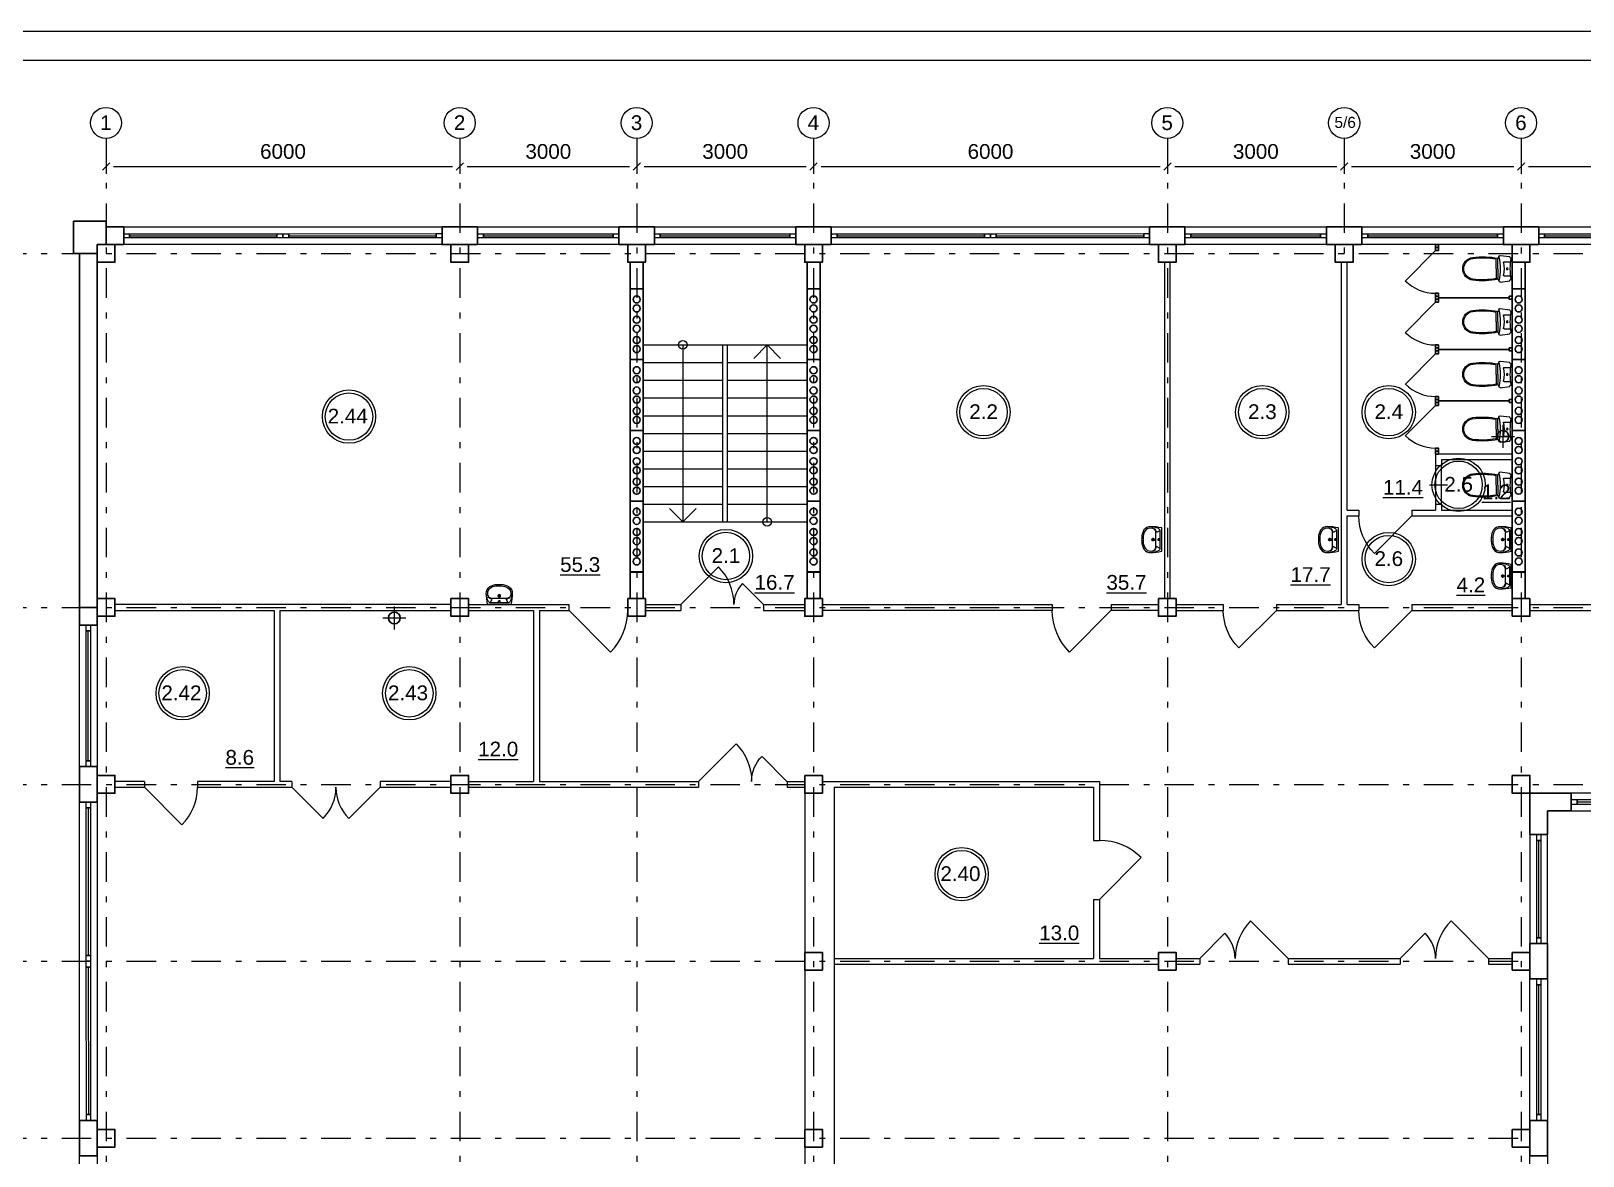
# Model space of a CAD drawing. Header units: metres. Extents: x -306 to 273, y -329 to 512.
# Drawn here: x 93.71 to 120.03, y 329.71 to 348.78 of the extents above; entities that cross this region are included whole.
import ezdxf
from ezdxf.enums import TextEntityAlignment as Align

# ---------------------------------------------------------------- set-up
doc = ezdxf.new("R2010")
doc.units = ezdxf.units.M
doc.header["$MEASUREMENT"] = 0
doc.linetypes.add('( Dashdot )', pattern=[1.001, 0.5, -0.25, 0.001, -0.25])
doc.linetypes.add('DGN Style 4', pattern=[17.066964, 8.528152, -4.264076, 0.01066, -4.264076])
doc.layers.get('DEFPOINTS').update_dxf_attribs({"lineweight": 0})
doc.layers.add('Level 50', color=7, linetype='Continuous', lineweight=0)
doc.styles.add('Standard_0', font='arial.ttf')
doc.styles.add('Style-Arial', font='arial.ttf')
doc.dimstyles.get("Standard").update_dxf_attribs({"dimtxt": 0.00018, "dimasz": 0.00018, "dimexe": 0.0002, "dimexo": 0.0625, "dimgap": 9e-05, "dimtad": 0, "dimtih": 1, "dimtoh": 1, "dimdec": 4, "dimlfac": 1000, "dimzin": 0, "dimdsep": 46, "dimtxsty": 'Standard_0', "dimcen": 9e-05, "dimadec": 0, "dimazin": 0, "dimtfac": 1, "dimtdec": 4, "dimtofl": 0, "dimtmove": 0, "dimatfit": 0, "dimfxl": 0.01, "dimfxlon": 1, "dimtolj": 1, "dimtzin": 0, "dimarcsym": 0})

# ---------------------------------------------------------------- blocks, each defined once
blk = doc.blocks.new('*U1657')
at = {"color": 7, "linetype": 'Continuous', "lineweight": 0}
blk.add_line((1.25, 0.001), (-1.25, -0.001), dxfattribs=at)
at = {"color": 7, "linetype": 'Continuous', "lineweight": 13, "flags": 128}
for points in [[(-1.35, 0.034), (-1.25, 0.034), (-1.25, -0.036), (-1.35, -0.036), (-1.35, 0.034)], [(1.25, 0.036), (1.35, 0.036), (1.35, -0.034), (1.25, -0.034), (1.25, 0.036)]]:
    blk.add_lwpolyline(points, close=True, dxfattribs=at)
at = {"color": 7, "linetype": 'Continuous', "lineweight": 0, "flags": 128}
blk.add_lwpolyline([(-1.25, 0.034), (1.25, 0.036), (1.25, -0.034), (-1.25, -0.036), (-1.25, 0.034)], close=True, dxfattribs=at)
blk = doc.blocks.new('*U1656')
at = {"color": 7, "linetype": 'Continuous', "lineweight": 0}
blk.add_line((1.25, 0), (-1.25, 0), dxfattribs=at)
at = {"color": 7, "linetype": 'Continuous', "lineweight": 13, "flags": 128}
for points in [[(-1.35, 0.035), (-1.25, 0.035), (-1.25, -0.035), (-1.35, -0.035), (-1.35, 0.035)], [(1.25, 0.035), (1.35, 0.035), (1.35, -0.035), (1.25, -0.035), (1.25, 0.035)]]:
    blk.add_lwpolyline(points, close=True, dxfattribs=at)
at = {"color": 7, "linetype": 'Continuous', "lineweight": 0, "flags": 128}
blk.add_lwpolyline([(-1.25, 0.035), (1.25, 0.035), (1.25, -0.035), (-1.25, -0.035), (-1.25, 0.035)], close=True, dxfattribs=at)
blk = doc.blocks.new('*U1658')
at = {"color": 7, "linetype": 'Continuous', "lineweight": 0}
blk.add_line((-1.1, 0), (1.1, 0), dxfattribs=at)
at = {"color": 7, "linetype": 'Continuous', "lineweight": 13, "flags": 128}
for points in [[(-1.1, -0.035), (-1.2, -0.035), (-1.2, 0.035), (-1.1, 0.035), (-1.1, -0.035)], [(1.2, -0.035), (1.1, -0.035), (1.1, 0.035), (1.2, 0.035), (1.2, -0.035)]]:
    blk.add_lwpolyline(points, close=True, dxfattribs=at)
at = {"color": 7, "linetype": 'Continuous', "lineweight": 0, "flags": 128}
blk.add_lwpolyline([(-1.1, 0.035), (1.1, 0.035), (1.1, -0.035), (-1.1, -0.035), (-1.1, 0.035)], close=True, dxfattribs=at)
blk = doc.blocks.new('*U1655')
at = {"color": 7, "linetype": 'Continuous', "lineweight": 30, "flags": 128}
blk.add_lwpolyline([(-0.11, -0.6), (-0.11, 0.6), (0.11, 0.6), (0.11, -0.6), (-0.11, -0.6)], close=True, dxfattribs=at)
at = {"color": 7, "linetype": 'Continuous', "lineweight": 30}
for centre in [(0, 0.421), (0, 0.268), (0, 0.077), (0, -0.077), (0, -0.268), (0, -0.421)]:
    blk.add_circle(centre, 0.06, dxfattribs=at)
blk = doc.blocks.new('*U1659')
at = {"color": 7, "linetype": 'Continuous', "lineweight": 0}
for p in [(-0.227, 0.114), (0.227, 0.114)]:
    blk.add_line(p, (0, -0.114), dxfattribs=at)
blk = doc.blocks.new('*U1661')
at = {"color": 7, "linetype": 'Continuous', "lineweight": 30}
for p, q in [((0.275, 0.275), (-0.275, 0.275)), ((-0.275, -0.275), (-0.275, 0.275)), ((0.275, 0.175), (0.275, 0.275)), ((-0.175, -0.275), (-0.275, -0.275))]:
    blk.add_line(p, q, dxfattribs=at)
blk = doc.blocks.new('*U1662')
at = {"color": 7, "linetype": 'Continuous', "lineweight": 0, "flags": 128}
blk.add_lwpolyline([(42.05, 29.7), (42.05, -29.7), (-42.05, -29.7), (-42.05, 29.7), (42.05, 29.7)], close=True, dxfattribs=at)
at = {"layer": 'Level 50', "color": 7, "linetype": 'Continuous', "lineweight": 13}
blk.add_line((41.55, 29.2), (-40.05, 29.2), dxfattribs=at)
blk = doc.blocks.new('_Oblique-1')
at = {"color": 0, "linetype": 'ByBlock', "lineweight": -2}
blk.add_line((0.5, 0.5), (-0.5, -0.5), dxfattribs=at)
blk = doc.blocks.new('*D2566')
at = {"color": 0, "linetype": 'Continuous', "lineweight": -2, "transparency": 16777216}
for p, q in [((94.98, 346.834), (94.98, 346.361)), ((100.98, 346.834), (100.98, 346.361)), ((95.105, 346.486), (100.855, 346.486))]:
    blk.add_line(p, q, dxfattribs=at)
at = {"layer": 'DEFPOINTS', "color": 0, "linetype": 'Continuous', "lineweight": 0, "transparency": 16777216}
for p in [(94.98, 346.959), (100.98, 346.959), (100.98, 346.486)]:
    blk.add_point(p, dxfattribs=at)
at = {"color": 0, "linetype": 'Continuous', "lineweight": -2, "transparency": 16777216, "xscale": 0.125, "yscale": 0.125, "zscale": 0.125, "rotation": 180}
blk.add_blockref('_Oblique-1', (94.98, 346.486), dxfattribs=at)
at = {"color": 0, "linetype": 'Continuous', "lineweight": -2, "transparency": 16777216, "xscale": 0.125, "yscale": 0.125, "zscale": 0.125}
blk.add_blockref('_Oblique-1', (100.98, 346.486), dxfattribs=at)
at = {"color": 0, "linetype": 'Continuous', "lineweight": 0, "transparency": 16777216, "insert": (97.98, 346.738), "char_height": 0.25, "attachment_point": 5, "style": 'Style-Arial'}
blk.add_mtext('\\A1;6000', dxfattribs=at)
blk = doc.blocks.new('ум9')
at = {"color": 252, "lineweight": 13}
for p, q in [((0.317, 0), (-0.317, 0)), ((-0.237, -0.059), (-0.19, -0.143)), ((0.228, -0.039), (-0.228, -0.039)), ((0.185, -0.156), (-0.171, -0.156)), ((0.046, -0.234), (-0.046, -0.234)), ((0.035, -0.08), (-0.035, -0.08)), ((0, -0.115), (0, -0.045)), ((0, -0.189), (0, -0.28)), ((0.237, -0.059), (0.19, -0.143))]:
    blk.add_line(p, q, dxfattribs=at)
for centre, radius in [((0, -0.234), 0.0351), ((0, -0.08), 0.0221), ((0, -0.234), 0.0221)]:
    blk.add_circle(centre, radius, dxfattribs=at)
for centre, radius, start, end in [((1.163, -0.334), 1.518, 167.3206, 178.6525), ((-0.135, -0.304), 0.22, 178.312, 234.1043), ((-0.355, -0.298), 0.00065, 358.312, 358.6525), ((0.089, -0.267), 0.429, 154.5977, 180.3349), ((-0.317, -0.001), 0.00065, 90, 167.3206), ((-0.135, -0.303), 0.18, 141.0504, 245.2718), ((-0.228, -0.117), 0.078, 90, 154.5977), ((-0.135, -0.303), 0.193, 141.0504, 147.7493), ((-0.181, -0.302), 0.159, 98.7111, 129.9424), ((-0.181, -0.302), 0.146, 86.1548, 129.9424), ((0.181, -0.302), 0.146, 50.0576, 93.8452), ((0.181, -0.302), 0.159, 50.0576, 81.2889), ((0.135, -0.303), 0.18, 294.7282, 38.9496), ((0.228, -0.117), 0.078, 25.4023, 90), ((0.135, -0.304), 0.22, 305.8957, 1.688), ((0.135, -0.303), 0.193, 32.2507, 38.9496), ((-0.089, -0.267), 0.429, 359.6651, 25.4023), ((0.317, -0.001), 0.00065, 12.6794, 90), ((-1.163, -0.334), 1.518, 1.3475, 12.6794), ((0.355, -0.298), 0.00065, 181.3475, 181.688), ((-0.035, -0.093), 0.452, 239.6448, 267.5368), ((-0.035, -0.093), 0.413, 244.8898, 267.5368), ((0, 0.104), 0.65, 265.1692, 274.8308), ((0, 0.104), 0.611, 265.1692, 274.8308), ((0.035, -0.093), 0.413, 272.4632, 300.3552), ((0.035, -0.093), 0.452, 272.4632, 300.3552)]:
    blk.add_arc(centre, radius, start, end, dxfattribs=at)
blk = doc.blocks.new('ун2')
at = {"color": 252, "lineweight": 13}
for p, q in [((-0.131, -0.114), (-0.131, 0.006)), ((0.131, -0.114), (0.131, 0.006)), ((-0.25, -0.194), (-0.229, -0.012)), ((0, -0.266), (-0.184, -0.266)), ((0, -0.235), (-0.168, -0.235)), ((0, -0.235), (0.168, -0.235)), ((0, -0.266), (0.184, -0.266)), ((0.25, -0.194), (0.229, -0.012))]:
    blk.add_line(p, q, dxfattribs=at)
blk.add_circle((0, -0.058), 0.0157, dxfattribs=at)
for centre, radius, start, end in [((-0.225, 0.014), 0.0259, 262.0147, 1.5137), ((0, 1.373), 1.373, 261.6431, 278.3569), ((0.225, 0.014), 0.0258, 178.1572, 278.1058), ((-0.226, -0.192), 0.0242, 185.3126, 270.5398), ((0, -1.267), 1.076, 77.8721, 102.1279), ((1.292, -0.524), 1.518, 168.8327, 186.9654), ((-0.169, -0.152), 0.0829, 229.7034, 270.7895), ((1.29, -0.524), 1.497, 170.087, 187.0749), ((-0.115, -0.115), 0.0166, 175.2998, 270.088), ((0, -0.594), 0.477, 76.0614, 103.9386), ((0.115, -0.115), 0.0166, 269.912, 4.7002), ((0.169, -0.152), 0.0829, 269.2105, 310.2966), ((-1.29, -0.524), 1.497, 352.9251, 9.913), ((-1.292, -0.524), 1.518, 353.0346, 11.1673), ((0.226, -0.192), 0.0242, 269.4602, 354.6874), ((0, -0.679), 0.217, 187.7539, 269.9084), ((0, -0.679), 0.198, 188.5249, 269.9084), ((0, -0.679), 0.198, 270.0916, 351.4751), ((0, -0.679), 0.217, 270.0916, 352.2461)]:
    blk.add_arc(centre, radius, start, end, dxfattribs=at)
blk = doc.blocks.new('*U1671')
at = {"color": 7, "linetype": 'Continuous', "lineweight": 0}
for p, q in [((-0.05, 0), (-2.325, 0)), ((2.325, 0), (0.05, 0))]:
    blk.add_line(p, q, dxfattribs=at)
at = {"color": 7, "linetype": 'Continuous', "lineweight": 0, "flags": 128}
for points in [[(-2.425, 0.15), (2.425, 0.15), (2.425, -0.15), (-2.425, -0.15), (-2.425, 0.15)], [(-2.325, 0.035), (2.325, 0.035), (2.325, -0.035), (-2.325, -0.035), (-2.325, 0.035)]]:
    blk.add_lwpolyline(points, close=True, dxfattribs=at)
at = {"color": 7, "linetype": 'Continuous', "lineweight": 13, "flags": 128}
for points in [[(-2.425, 0.035), (-2.325, 0.035), (-2.325, -0.035), (-2.425, -0.035), (-2.425, 0.035)], [(-0.05, 0.035), (0.05, 0.035), (0.05, -0.035), (-0.05, -0.035), (-0.05, 0.035)], [(2.325, 0.035), (2.425, 0.035), (2.425, -0.035), (2.325, -0.035), (2.325, 0.035)]]:
    blk.add_lwpolyline(points, close=True, dxfattribs=at)
blk = doc.blocks.new('*U1670')
at = {"color": 7, "linetype": 'Continuous', "lineweight": 13}
for radius in [0.452, 0.402]:
    blk.add_circle((0, 0), radius, dxfattribs=at)
at = {"color": 7, "linetype": 'Continuous', "lineweight": 13, "style": 'Style-Arial'}
blk.add_text('2.1', height=0.25, dxfattribs=at).set_placement((-0.242, 0.133), align=Align.TOP_LEFT)
blk = doc.blocks.new('*U1708')
at = {"color": 7, "linetype": 'Continuous', "lineweight": 13}
for radius in [0.452, 0.402]:
    blk.add_circle((0, 0), radius, dxfattribs=at)
at = {"color": 7, "linetype": 'Continuous', "lineweight": 13, "style": 'Style-Arial'}
blk.add_text('2.2', height=0.25, dxfattribs=at).set_placement((-0.242, 0.133), align=Align.TOP_LEFT)
blk = doc.blocks.new('*U1709')
at = {"color": 7, "linetype": 'Continuous', "lineweight": 13}
for radius in [0.452, 0.402]:
    blk.add_circle((0, 0), radius, dxfattribs=at)
at = {"color": 7, "linetype": 'Continuous', "lineweight": 13, "style": 'Style-Arial'}
blk.add_text('2.3', height=0.25, dxfattribs=at).set_placement((-0.242, 0.133), align=Align.TOP_LEFT)
blk = doc.blocks.new('*U1710')
at = {"color": 7, "linetype": 'Continuous', "lineweight": 13}
for radius in [0.452, 0.402]:
    blk.add_circle((0, 0), radius, dxfattribs=at)
at = {"color": 7, "linetype": 'Continuous', "lineweight": 13, "style": 'Style-Arial'}
blk.add_text('2.4', height=0.25, dxfattribs=at).set_placement((-0.242, 0.133), align=Align.TOP_LEFT)
blk = doc.blocks.new('*U1711')
at = {"color": 7, "linetype": 'Continuous', "lineweight": 13}
for radius in [0.452, 0.402]:
    blk.add_circle((0, 0), radius, dxfattribs=at)
at = {"color": 7, "linetype": 'Continuous', "lineweight": 13, "style": 'Style-Arial'}
blk.add_text('2.5', height=0.25, dxfattribs=at).set_placement((-0.242, 0.133), align=Align.TOP_LEFT)
blk = doc.blocks.new('*U1712')
at = {"color": 7, "linetype": 'Continuous', "lineweight": 13}
for radius in [0.452, 0.402]:
    blk.add_circle((0, 0), radius, dxfattribs=at)
at = {"color": 7, "linetype": 'Continuous', "lineweight": 13, "style": 'Style-Arial'}
blk.add_text('2.6', height=0.25, dxfattribs=at).set_placement((-0.242, 0.133), align=Align.TOP_LEFT)
blk = doc.blocks.new('*U1678')
at = {"color": 7, "linetype": 'Continuous', "lineweight": 13}
for radius in [0.452, 0.402]:
    blk.add_circle((0, 0), radius, dxfattribs=at)
at = {"color": 7, "linetype": 'Continuous', "lineweight": 13, "style": 'Style-Arial'}
blk.add_text('2.40', height=0.25, dxfattribs=at).set_placement((-0.361, 0.133), align=Align.TOP_LEFT)
blk = doc.blocks.new('*U1680')
at = {"color": 7, "linetype": 'Continuous', "lineweight": 13}
for radius in [0.452, 0.402]:
    blk.add_circle((0, 0), radius, dxfattribs=at)
at = {"color": 7, "linetype": 'Continuous', "lineweight": 13, "style": 'Style-Arial'}
blk.add_text('2.42', height=0.25, dxfattribs=at).set_placement((-0.361, 0.133), align=Align.TOP_LEFT)
blk = doc.blocks.new('*U1681')
at = {"color": 7, "linetype": 'Continuous', "lineweight": 13}
for radius in [0.452, 0.402]:
    blk.add_circle((0, 0), radius, dxfattribs=at)
at = {"color": 7, "linetype": 'Continuous', "lineweight": 13, "style": 'Style-Arial'}
blk.add_text('2.43', height=0.25, dxfattribs=at).set_placement((-0.361, 0.133), align=Align.TOP_LEFT)
blk = doc.blocks.new('*U1682')
at = {"color": 7, "linetype": 'Continuous', "lineweight": 13}
for radius in [0.452, 0.402]:
    blk.add_circle((0, 0), radius, dxfattribs=at)
at = {"color": 7, "linetype": 'Continuous', "lineweight": 13, "style": 'Style-Arial'}
blk.add_text('2.44', height=0.25, dxfattribs=at).set_placement((-0.361, 0.133), align=Align.TOP_LEFT)
blk = doc.blocks.new('*U1894')
at = {"color": 7, "lineweight": 13}
for p, q in [((-0.7, -0.318), (-0.064, 0.318)), ((0.7, -0.318), (0.346, 0.035))]:
    blk.add_line(p, q, dxfattribs=at)
at = {"color": 7, "lineweight": 0}
for centre, radius, start, end in [((-0.7, -0.318), 0.9, 0, 45), ((0.7, -0.318), 0.5, 135, 180)]:
    blk.add_arc(centre, radius, start, end, dxfattribs=at)
blk = doc.blocks.new('*U1888')
at = {"color": 7, "lineweight": 13}
blk.add_line((-0.5, 0.354), (0.207, -0.354), dxfattribs=at)
at = {"color": 7, "lineweight": 0}
blk.add_arc((-0.5, 0.354), 1, 315, 360, dxfattribs=at)
blk = doc.blocks.new('*U1893')
at = {"color": 7, "linetype": 'DGN Style 4', "lineweight": 0}
for p, q in [((-0.194, 0), (0.194, 0)), ((0, 0.194), (0, -0.193))]:
    blk.add_line(p, q, dxfattribs=at)
at = {"color": 92, "linetype": 'Continuous', "lineweight": 30}
blk.add_circle((0, 0), 0.1, dxfattribs=at)
blk = doc.blocks.new('*U1889')
at = {"color": 7, "linetype": 'Continuous', "lineweight": 13}
blk.add_line((-0.45, 0.318), (0.186, -0.318), dxfattribs=at)
at = {"color": 7, "linetype": 'Continuous', "lineweight": 0}
blk.add_arc((-0.45, 0.318), 0.9, 315, 360, dxfattribs=at)
blk = doc.blocks.new('*U1892')
at = {"color": 252, "linetype": 'Continuous', "lineweight": 13}
for p, q in [((-0.906, 1.162), (-0.394, 1.675)), ((-0.906, 0.287), (-0.394, 0.8)), ((-0.906, -0.588), (-0.394, -0.075)), ((-0.906, -1.463), (-0.394, -0.95))]:
    blk.add_line(p, q, dxfattribs=at)
at = {"color": 252, "linetype": 'Continuous', "lineweight": 30}
for p, q in [((-0.344, 0.875), (0.856, 0.875)), ((-0.344, 0), (0.856, 0)), ((-0.344, -0.875), (0.856, -0.875))]:
    blk.add_line(p, q, dxfattribs=at)
at = {"color": 252, "linetype": 'Continuous', "lineweight": 30, "flags": 128}
for points in [[(-0.344, 1.725), (-0.344, 1.775), (-0.394, 1.775), (-0.394, 1.725), (-0.344, 1.725)], [(-0.344, 1.675), (-0.344, 1.725), (-0.394, 1.725), (-0.394, 1.675), (-0.344, 1.675)], [(-0.344, 0.9), (-0.344, 0.95), (-0.394, 0.95), (-0.394, 0.9), (-0.344, 0.9)], [(-0.344, 0.85), (-0.344, 0.9), (-0.394, 0.9), (-0.394, 0.85), (-0.344, 0.85)], [(-0.344, 0.8), (-0.344, 0.85), (-0.394, 0.85), (-0.394, 0.8), (-0.344, 0.8)], [(0.906, 0.85), (0.906, 0.9), (0.856, 0.9), (0.856, 0.85), (0.906, 0.85)], [(-0.344, 0.025), (-0.344, 0.075), (-0.394, 0.075), (-0.394, 0.025), (-0.344, 0.025)], [(-0.344, -0.025), (-0.344, 0.025), (-0.394, 0.025), (-0.394, -0.025), (-0.344, -0.025)], [(0.906, -0.025), (0.906, 0.025), (0.856, 0.025), (0.856, -0.025), (0.906, -0.025)], [(-0.344, -0.075), (-0.344, -0.025), (-0.394, -0.025), (-0.394, -0.075), (-0.344, -0.075)], [(-0.344, -0.85), (-0.344, -0.8), (-0.394, -0.8), (-0.394, -0.85), (-0.344, -0.85)], [(-0.344, -0.9), (-0.344, -0.85), (-0.394, -0.85), (-0.394, -0.9), (-0.344, -0.9)], [(-0.344, -0.95), (-0.344, -0.9), (-0.394, -0.9), (-0.394, -0.95), (-0.344, -0.95)], [(0.906, -0.9), (0.906, -0.85), (0.856, -0.85), (0.856, -0.9), (0.906, -0.9)], [(-0.344, -1.725), (-0.344, -1.675), (-0.394, -1.675), (-0.394, -1.725), (-0.344, -1.725)], [(-0.344, -1.775), (-0.344, -1.725), (-0.394, -1.725), (-0.394, -1.775), (-0.344, -1.775)]]:
    blk.add_lwpolyline(points, close=True, dxfattribs=at)
at = {"color": 252, "linetype": 'Continuous', "lineweight": 0}
for centre in [(-0.394, 1.675), (-0.394, 0.8), (-0.394, -0.075), (-0.394, -0.95)]:
    blk.add_arc(centre, 0.725, 225, 270, dxfattribs=at)
blk = doc.blocks.new('*U1890')
at = {"color": 7, "linetype": 'Continuous', "lineweight": 13}
for p, q in [((0.318, 0.75), (-0.318, 0.114)), ((0.318, -0.75), (-0.106, -0.326))]:
    blk.add_line(p, q, dxfattribs=at)
at = {"color": 7, "linetype": 'Continuous', "lineweight": 0}
for centre, radius, start, end in [((0.318, 0.75), 0.9, 225, 270), ((0.318, -0.75), 0.6, 90, 135)]:
    blk.add_arc(centre, radius, start, end, dxfattribs=at)
blk = doc.blocks.new('*D2374')
at = {"color": 0, "linetype": 'Continuous', "lineweight": -2, "transparency": 16777216}
for p, q in [((100.98, 346.834), (100.98, 346.361)), ((101.105, 346.486), (103.855, 346.486)), ((103.98, 346.584), (103.98, 346.361))]:
    blk.add_line(p, q, dxfattribs=at)
at = {"layer": 'DEFPOINTS', "color": 0, "linetype": 'Continuous', "lineweight": 0, "transparency": 16777216}
for p in [(100.98, 346.959), (103.98, 346.709), (103.98, 346.486)]:
    blk.add_point(p, dxfattribs=at)
at = {"color": 0, "linetype": 'Continuous', "lineweight": -2, "transparency": 16777216, "xscale": 0.125, "yscale": 0.125, "zscale": 0.125, "rotation": 180}
blk.add_blockref('_Oblique-1', (100.98, 346.486), dxfattribs=at)
at = {"color": 0, "linetype": 'Continuous', "lineweight": -2, "transparency": 16777216, "xscale": 0.125, "yscale": 0.125, "zscale": 0.125}
blk.add_blockref('_Oblique-1', (103.98, 346.486), dxfattribs=at)
at = {"color": 0, "linetype": 'Continuous', "lineweight": 0, "transparency": 16777216, "insert": (102.48, 346.738), "char_height": 0.25, "attachment_point": 5, "style": 'Style-Arial'}
blk.add_mtext('\\A1;3000', dxfattribs=at)
blk = doc.blocks.new('*D2375')
at = {"color": 0, "linetype": 'Continuous', "lineweight": -2, "transparency": 16777216}
for p, q in [((106.98, 346.834), (106.98, 346.361)), ((103.98, 346.584), (103.98, 346.361)), ((104.105, 346.486), (106.855, 346.486))]:
    blk.add_line(p, q, dxfattribs=at)
at = {"layer": 'DEFPOINTS', "color": 0, "linetype": 'Continuous', "lineweight": 0, "transparency": 16777216}
for p in [(106.98, 346.959), (103.98, 346.709), (106.98, 346.486)]:
    blk.add_point(p, dxfattribs=at)
at = {"color": 0, "linetype": 'Continuous', "lineweight": -2, "transparency": 16777216, "xscale": 0.125, "yscale": 0.125, "zscale": 0.125, "rotation": 180}
blk.add_blockref('_Oblique-1', (103.98, 346.486), dxfattribs=at)
at = {"color": 0, "linetype": 'Continuous', "lineweight": -2, "transparency": 16777216, "xscale": 0.125, "yscale": 0.125, "zscale": 0.125}
blk.add_blockref('_Oblique-1', (106.98, 346.486), dxfattribs=at)
at = {"color": 0, "linetype": 'Continuous', "lineweight": 0, "transparency": 16777216, "insert": (105.48, 346.738), "char_height": 0.25, "attachment_point": 5, "style": 'Style-Arial'}
blk.add_mtext('\\A1;3000', dxfattribs=at)
blk = doc.blocks.new('*D2376')
at = {"color": 0, "linetype": 'Continuous', "lineweight": -2, "transparency": 16777216}
for p, q in [((106.98, 346.834), (106.98, 346.361)), ((112.98, 346.834), (112.98, 346.361)), ((107.105, 346.486), (112.855, 346.486))]:
    blk.add_line(p, q, dxfattribs=at)
at = {"layer": 'DEFPOINTS', "color": 0, "linetype": 'Continuous', "lineweight": 0, "transparency": 16777216}
for p in [(106.98, 346.959), (112.98, 346.959), (112.98, 346.486)]:
    blk.add_point(p, dxfattribs=at)
at = {"color": 0, "linetype": 'Continuous', "lineweight": -2, "transparency": 16777216, "xscale": 0.125, "yscale": 0.125, "zscale": 0.125, "rotation": 180}
blk.add_blockref('_Oblique-1', (106.98, 346.486), dxfattribs=at)
at = {"color": 0, "linetype": 'Continuous', "lineweight": -2, "transparency": 16777216, "xscale": 0.125, "yscale": 0.125, "zscale": 0.125}
blk.add_blockref('_Oblique-1', (112.98, 346.486), dxfattribs=at)
at = {"color": 0, "linetype": 'Continuous', "lineweight": 0, "transparency": 16777216, "insert": (109.98, 346.738), "char_height": 0.25, "attachment_point": 5, "style": 'Style-Arial'}
blk.add_mtext('\\A1;6000', dxfattribs=at)
blk = doc.blocks.new('*D2377')
at = {"color": 0, "linetype": 'Continuous', "lineweight": -2, "transparency": 16777216}
for p, q in [((112.98, 346.834), (112.98, 346.361)), ((113.105, 346.486), (115.855, 346.486)), ((115.98, 346.584), (115.98, 346.361))]:
    blk.add_line(p, q, dxfattribs=at)
at = {"layer": 'DEFPOINTS', "color": 0, "linetype": 'Continuous', "lineweight": 0, "transparency": 16777216}
for p in [(112.98, 346.959), (115.98, 346.709), (115.98, 346.486)]:
    blk.add_point(p, dxfattribs=at)
at = {"color": 0, "linetype": 'Continuous', "lineweight": -2, "transparency": 16777216, "xscale": 0.125, "yscale": 0.125, "zscale": 0.125, "rotation": 180}
blk.add_blockref('_Oblique-1', (112.98, 346.486), dxfattribs=at)
at = {"color": 0, "linetype": 'Continuous', "lineweight": -2, "transparency": 16777216, "xscale": 0.125, "yscale": 0.125, "zscale": 0.125}
blk.add_blockref('_Oblique-1', (115.98, 346.486), dxfattribs=at)
at = {"color": 0, "linetype": 'Continuous', "lineweight": 0, "transparency": 16777216, "insert": (114.48, 346.738), "char_height": 0.25, "attachment_point": 5, "style": 'Style-Arial'}
blk.add_mtext('\\A1;3000', dxfattribs=at)
blk = doc.blocks.new('*D2378')
at = {"color": 0, "linetype": 'Continuous', "lineweight": -2, "transparency": 16777216}
for p, q in [((115.98, 346.584), (115.98, 346.361)), ((116.105, 346.486), (118.855, 346.486)), ((118.98, 346.584), (118.98, 346.361))]:
    blk.add_line(p, q, dxfattribs=at)
at = {"layer": 'DEFPOINTS', "color": 0, "linetype": 'Continuous', "lineweight": 0, "transparency": 16777216}
for p in [(115.98, 346.709), (118.98, 346.709), (118.98, 346.486)]:
    blk.add_point(p, dxfattribs=at)
at = {"color": 0, "linetype": 'Continuous', "lineweight": -2, "transparency": 16777216, "xscale": 0.125, "yscale": 0.125, "zscale": 0.125, "rotation": 180}
blk.add_blockref('_Oblique-1', (115.98, 346.486), dxfattribs=at)
at = {"color": 0, "linetype": 'Continuous', "lineweight": -2, "transparency": 16777216, "xscale": 0.125, "yscale": 0.125, "zscale": 0.125}
blk.add_blockref('_Oblique-1', (118.98, 346.486), dxfattribs=at)
at = {"color": 0, "linetype": 'Continuous', "lineweight": 0, "transparency": 16777216, "insert": (117.48, 346.738), "char_height": 0.25, "attachment_point": 5, "style": 'Style-Arial'}
blk.add_mtext('\\A1;3000', dxfattribs=at)
blk = doc.blocks.new('*D2379')
at = {"color": 0, "linetype": 'Continuous', "lineweight": -2, "transparency": 16777216}
for p, q in [((118.98, 346.584), (118.98, 346.361)), ((119.105, 346.486), (124.855, 346.486)), ((124.98, 346.584), (124.98, 346.361))]:
    blk.add_line(p, q, dxfattribs=at)
at = {"layer": 'DEFPOINTS', "color": 0, "linetype": 'Continuous', "lineweight": 0, "transparency": 16777216}
for p in [(118.98, 346.709), (124.98, 346.709), (124.98, 346.486)]:
    blk.add_point(p, dxfattribs=at)
at = {"color": 0, "linetype": 'Continuous', "lineweight": -2, "transparency": 16777216, "xscale": 0.125, "yscale": 0.125, "zscale": 0.125, "rotation": 180}
blk.add_blockref('_Oblique-1', (118.98, 346.486), dxfattribs=at)
at = {"color": 0, "linetype": 'Continuous', "lineweight": -2, "transparency": 16777216, "xscale": 0.125, "yscale": 0.125, "zscale": 0.125}
blk.add_blockref('_Oblique-1', (124.98, 346.486), dxfattribs=at)
at = {"color": 0, "linetype": 'Continuous', "lineweight": 0, "transparency": 16777216, "insert": (121.98, 346.738), "char_height": 0.25, "attachment_point": 5, "style": 'Style-Arial'}
blk.add_mtext('\\A1;6000', dxfattribs=at)

msp = doc.modelspace()

# ---------------------------------------------------------------- linework, layer by layer
at = {"color": 1, "linetype": '( Dashdot )'}
for p, q in [((94.97987428, 346.95949373), (94.97987428, 298.43607877)), ((100.97987428, 346.95949373), (100.97987428, 298.43607877)), ((103.97987428, 346.95949373), (103.97987428, 298.43607877)), ((106.97987428, 346.95949373), (106.97987428, 298.43607877)), ((112.97987428, 346.95949373), (112.97987428, 298.43607877)), ((115.97987428, 346.95949373), (115.97987428, 344.85949373)), ((92.02828637, 345.00949373), (163.92828637, 345.00949373)), ((92.02828637, 339.00949373), (163.92828637, 339.00949373)), ((92.02828637, 333.00949373), (118.97987428, 333.00949373)), ((92.02828637, 330.00949373), (118.97987428, 330.00949373))]:
    msp.add_line(p, q, dxfattribs=at)
at = {"color": 1, "linetype": '( Dashdot )', "lineweight": 0}
for p, q in [((118.97987428, 346.95949373), (118.97987428, 298.43607877)), ((92.02828637, 336.00949373), (163.92828637, 336.00949373))]:
    msp.add_line(p, q, dxfattribs=at)
at = {"color": 7, "linetype": 'Continuous', "lineweight": 13}
for p, q in [((104.08828637, 343.45949373), (106.86828637, 343.45949373)), ((105.43828637, 340.45949373), (105.43828637, 343.45949373)), ((105.51828637, 340.45949373), (105.51828637, 343.45949373)), ((118.82828637, 341.60949373), (117.52828637, 341.60949373)), ((117.52828637, 341.60949373), (117.52828637, 341.40949373)), ((117.62828637, 341.40949373), (117.52828637, 341.40949373)), ((118.82828637, 341.50949373), (117.62828637, 341.50949373)), ((117.62828637, 341.50949373), (117.62828637, 341.40949373)), ((116.02828637, 340.65949373), (116.22828637, 340.65949373)), ((116.22828637, 340.65949373), (116.22828637, 340.55949373)), ((117.12828637, 340.65949373), (117.12828637, 340.55949373)), ((117.12828637, 340.65949373), (117.52828637, 340.65949373)), ((117.52828637, 340.75949373), (117.62828637, 340.75949373)), ((117.52828637, 340.75949373), (117.52828637, 340.65949373)), ((117.62828637, 340.75949373), (117.62828637, 340.65949373)), ((117.62828637, 340.65949373), (118.82828637, 340.65949373)), ((104.08828637, 340.45949373), (106.86828637, 340.45949373)), ((116.02828637, 340.55949373), (116.22828637, 340.55949373)), ((117.12828637, 340.55949373), (118.82828637, 340.55949373)), ((101.12828637, 339.05949373), (102.82828637, 339.05949373)), ((102.82828637, 339.05949373), (102.82828637, 338.95949373)), ((103.82828637, 339.05949373), (103.82828637, 338.95949373)), ((104.12828637, 339.05949373), (104.72828637, 339.05949373)), ((104.72828637, 339.05949373), (104.72828637, 338.95949373)), ((106.12828637, 339.05949373), (106.12828637, 338.95949373)), ((106.12828637, 339.05949373), (106.82828637, 339.05949373)), ((111.02828637, 339.05949373), (111.02828637, 338.95949373)), ((112.02828637, 339.05949373), (112.02828637, 338.95949373)), ((113.12828637, 339.05949373), (113.92828637, 339.05949373)), ((113.92828637, 339.05949373), (113.92828637, 338.95949373)), ((114.82828637, 339.05949373), (114.82828637, 338.95949373)), ((114.82828637, 339.05949373), (115.92828637, 339.05949373)), ((116.02828637, 339.05949373), (116.22828637, 339.05949373)), ((116.22828637, 339.05949373), (116.22828637, 338.95949373)), ((117.12828637, 339.05949373), (117.12828637, 338.95949373)), ((117.12828637, 339.05949373), (118.82828637, 339.05949373)), ((119.12828637, 339.05949373), (124.82828637, 339.05949373)), ((97.82828637, 338.95949373), (97.82828637, 336.05949373)), ((97.92828637, 338.95949373), (97.92828637, 336.05949373)), ((101.12828637, 338.95949373), (102.22828637, 338.95949373)), ((102.22828637, 338.95949373), (102.22828637, 336.05949373)), ((102.32828637, 338.95949373), (102.82828637, 338.95949373)), ((102.32828637, 338.95949373), (102.32828637, 336.05949373)), ((104.12828637, 338.95949373), (104.72828637, 338.95949373)), ((106.12828637, 338.95949373), (106.82828637, 338.95949373)), ((113.12828637, 338.95949373), (113.92828637, 338.95949373)), ((114.82828637, 338.95949373), (116.22828637, 338.95949373)), ((117.12828637, 338.95949373), (118.82828637, 338.95949373)), ((119.12828637, 338.95949373), (124.82828637, 338.95949373)), ((95.62828637, 336.05949373), (95.62828637, 335.95949373)), ((96.52828637, 336.05949373), (96.52828637, 335.95949373)), ((98.12828637, 336.05949373), (98.12828637, 335.95949373)), ((98.12828637, 335.95949373), (98.65861645, 335.42916364)), ((99.62828637, 335.95949373), (99.09795628, 335.42916364)), ((99.62828637, 336.05949373), (99.62828637, 335.95949373)), ((101.12828637, 336.05949373), (102.22828637, 336.05949373)), ((101.12828637, 335.95949373), (105.02828637, 335.95949373)), ((102.32828637, 336.05949373), (105.02828637, 336.05949373)), ((105.02828637, 336.05949373), (105.02828637, 335.95949373)), ((106.52828637, 336.05949373), (106.52828637, 335.95949373)), ((106.52828637, 336.05949373), (106.82828637, 336.05949373)), ((106.52828637, 335.95949373), (106.82828637, 335.95949373)), ((106.82828637, 335.95949373), (106.82828637, 311.85949373)), ((107.12828637, 336.05949373), (111.82828637, 336.05949373)), ((107.32828637, 335.95949373), (107.32828637, 312.10949373)), ((107.32828637, 335.95949373), (111.72828637, 335.95949373)), ((111.72828637, 335.95949373), (111.72828637, 335.05949373)), ((111.82828637, 336.05949373), (111.82828637, 335.05949373)), ((111.72828637, 335.05949373), (111.82828637, 335.05949373)), ((111.72828637, 334.05949373), (111.72828637, 333.05949373)), ((111.72828637, 334.05949373), (111.82828637, 334.05949373)), ((111.82828637, 334.05949373), (111.82828637, 333.05949373)), ((107.32828637, 333.05949373), (111.72828637, 333.05949373)), ((111.82828637, 333.05949373), (112.82828637, 333.05949373)), ((113.12828637, 333.05949373), (113.52828637, 333.05949373)), ((113.52828637, 333.05949373), (113.52828637, 332.95949373)), ((115.02828637, 333.05949373), (115.02828637, 332.95949373)), ((115.02828637, 333.05949373), (116.92828637, 333.05949373)), ((116.92828637, 333.05949373), (116.92828637, 332.95949373)), ((118.42828637, 333.05949373), (118.42828637, 332.95949373)), ((118.42828637, 333.05949373), (118.82828637, 333.05949373)), ((107.32828637, 332.95949373), (112.82828637, 332.95949373)), ((113.12828637, 332.95949373), (113.52828637, 332.95949373)), ((115.02828637, 332.95949373), (116.92828637, 332.95949373)), ((118.42828637, 332.95949373), (118.82828637, 332.95949373))]:
    msp.add_line(p, q, dxfattribs=at)
at = {"color": 7, "linetype": 'Continuous', "lineweight": 0}
for p, q in [((104.76328637, 343.45949373), (104.76328637, 340.45949373)), ((106.19328637, 340.45949373), (106.19328637, 343.45949373)), ((104.08828637, 343.15949373), (105.43828637, 343.15949373)), ((105.51828637, 343.15949373), (106.86828637, 343.15949373)), ((104.08828637, 342.85949373), (105.43828637, 342.85949373)), ((105.51828637, 342.85949373), (106.86828637, 342.85949373)), ((104.08828637, 342.55949373), (105.43828637, 342.55949373)), ((105.51828637, 342.55949373), (106.86828637, 342.55949373)), ((104.08828637, 342.25949373), (105.43828637, 342.25949373)), ((105.51828637, 342.25949373), (106.86828637, 342.25949373)), ((104.08828637, 341.95949373), (105.43828637, 341.95949373)), ((105.51828637, 341.95949373), (106.86828637, 341.95949373)), ((104.08828637, 341.65949373), (105.43828637, 341.65949373)), ((105.51828637, 341.65949373), (106.86828637, 341.65949373)), ((104.08828637, 341.35949373), (105.43828637, 341.35949373)), ((105.51828637, 341.35949373), (106.86828637, 341.35949373)), ((104.08828637, 341.05949373), (105.43828637, 341.05949373)), ((105.51828637, 341.05949373), (106.86828637, 341.05949373)), ((117.42828637, 341.08449373), (117.72828637, 341.08449373)), ((104.08828637, 340.75949373), (105.43828637, 340.75949373)), ((105.51828637, 340.75949373), (106.86828637, 340.75949373)), ((119.27828637, 333.40949373), (119.27828637, 335.05949373))]:
    msp.add_line(p, q, dxfattribs=at)
at = {"color": 7, "linetype": 'Continuous', "lineweight": 30}
for p in [(119.82828637, 335.85949373), (119.42828637, 335.55949373)]:
    msp.add_line(p, (119.82828637, 335.55949373), dxfattribs=at)
at = {"color": 7, "linetype": 'Continuous', "lineweight": 30, "flags": 128}
for points in [[(94.97828637, 345.15949373), (95.27828637, 345.15949373), (95.27828637, 345.45949373), (94.97828637, 345.45949373), (94.97828637, 345.15949373)], [(101.27828637, 345.15949373), (100.67828637, 345.15949373), (100.67828637, 345.45949373), (101.27828637, 345.45949373), (101.27828637, 345.15949373)], [(104.27828637, 345.15949373), (103.67828637, 345.15949373), (103.67828637, 345.45949373), (104.27828637, 345.45949373), (104.27828637, 345.15949373)], [(107.27828637, 345.15949373), (106.67828637, 345.15949373), (106.67828637, 345.45949373), (107.27828637, 345.45949373), (107.27828637, 345.15949373)], [(113.27828637, 345.15949373), (112.67828637, 345.15949373), (112.67828637, 345.45949373), (113.27828637, 345.45949373), (113.27828637, 345.15949373)], [(116.27828637, 345.15949373), (115.67828637, 345.15949373), (115.67828637, 345.45949373), (116.27828637, 345.45949373), (116.27828637, 345.15949373)], [(119.27828637, 345.15949373), (118.67828637, 345.15949373), (118.67828637, 345.45949373), (119.27828637, 345.45949373), (119.27828637, 345.15949373)], [(94.82828637, 345.15949373), (94.82828637, 344.85949373), (95.12828637, 344.85949373), (95.12828637, 345.15949373), (94.82828637, 345.15949373)], [(100.82828637, 345.15949373), (100.82828637, 344.85949373), (101.12828637, 344.85949373), (101.12828637, 345.15949373), (100.82828637, 345.15949373)], [(103.82828637, 345.15949373), (103.82828637, 344.85949373), (104.12828637, 344.85949373), (104.12828637, 345.15949373), (103.82828637, 345.15949373)], [(106.82828637, 345.15949373), (106.82828637, 344.85949373), (107.12828637, 344.85949373), (107.12828637, 345.15949373), (106.82828637, 345.15949373)], [(112.82828637, 345.15949373), (112.82828637, 344.85949373), (113.12828637, 344.85949373), (113.12828637, 345.15949373), (112.82828637, 345.15949373)], [(115.82828637, 345.15949373), (115.82828637, 344.85949373), (116.12828637, 344.85949373), (116.12828637, 345.15949373), (115.82828637, 345.15949373)], [(118.82828637, 345.15949373), (118.82828637, 344.85949373), (119.12828637, 344.85949373), (119.12828637, 345.15949373), (118.82828637, 345.15949373)], [(94.52828637, 339.00949373), (94.52828637, 345.00949373), (94.82828637, 345.00949373), (94.82828637, 339.00949373), (94.52828637, 339.00949373)], [(103.86828637, 344.40949373), (104.08828637, 344.40949373), (104.08828637, 344.85949373), (103.86828637, 344.85949373), (103.86828637, 344.40949373)], [(106.86828637, 344.40949373), (107.08828637, 344.40949373), (107.08828637, 344.85949373), (106.86828637, 344.85949373), (106.86828637, 344.40949373)], [(118.82828637, 344.85949373), (119.04828637, 344.85949373), (119.04828637, 344.40949373), (118.82828637, 344.40949373), (118.82828637, 344.85949373)], [(103.86828637, 339.60949373), (104.08828637, 339.60949373), (104.08828637, 339.15949373), (103.86828637, 339.15949373), (103.86828637, 339.60949373)], [(106.86828637, 339.60949373), (107.08828637, 339.60949373), (107.08828637, 339.15949373), (106.86828637, 339.15949373), (106.86828637, 339.60949373)], [(118.82828637, 339.60949373), (119.04828637, 339.60949373), (119.04828637, 339.15949373), (118.82828637, 339.15949373), (118.82828637, 339.60949373)], [(94.82828637, 339.15949373), (94.82828637, 338.85949373), (95.12828637, 338.85949373), (95.12828637, 339.15949373), (94.82828637, 339.15949373)], [(100.82828637, 339.15949373), (100.82828637, 338.85949373), (101.12828637, 338.85949373), (101.12828637, 339.15949373), (100.82828637, 339.15949373)], [(103.82828637, 339.15949373), (103.82828637, 338.85949373), (104.12828637, 338.85949373), (104.12828637, 339.15949373), (103.82828637, 339.15949373)], [(106.82828637, 339.15949373), (106.82828637, 338.85949373), (107.12828637, 338.85949373), (107.12828637, 339.15949373), (106.82828637, 339.15949373)], [(112.82828637, 339.15949373), (112.82828637, 338.85949373), (113.12828637, 338.85949373), (113.12828637, 339.15949373), (112.82828637, 339.15949373)], [(118.82828637, 339.15949373), (118.82828637, 338.85949373), (119.12828637, 338.85949373), (119.12828637, 339.15949373), (118.82828637, 339.15949373)], [(94.52828637, 338.70949373), (94.82828637, 338.70949373), (94.82828637, 339.00949373), (94.52828637, 339.00949373), (94.52828637, 338.70949373)], [(94.52828637, 335.70949373), (94.52828637, 336.30949373), (94.82828637, 336.30949373), (94.82828637, 335.70949373), (94.52828637, 335.70949373)], [(94.82828637, 336.15949373), (94.82828637, 335.85949373), (95.12828637, 335.85949373), (95.12828637, 336.15949373), (94.82828637, 336.15949373)], [(100.82828637, 336.15949373), (100.82828637, 335.85949373), (101.12828637, 335.85949373), (101.12828637, 336.15949373), (100.82828637, 336.15949373)], [(106.82828637, 336.15949373), (106.82828637, 335.85949373), (107.12828637, 335.85949373), (107.12828637, 336.15949373), (106.82828637, 336.15949373)], [(118.82828637, 336.15949373), (118.82828637, 335.85949373), (119.12828637, 335.85949373), (119.12828637, 336.15949373), (118.82828637, 336.15949373)], [(119.12828637, 332.70949373), (119.12828637, 333.30949373), (119.42828637, 333.30949373), (119.42828637, 332.70949373), (119.12828637, 332.70949373)], [(106.82828637, 333.15949373), (106.82828637, 332.85949373), (107.12828637, 332.85949373), (107.12828637, 333.15949373), (106.82828637, 333.15949373)], [(112.82828637, 333.15949373), (112.82828637, 332.85949373), (113.12828637, 332.85949373), (113.12828637, 333.15949373), (112.82828637, 333.15949373)], [(118.82828637, 333.15949373), (118.82828637, 332.85949373), (119.12828637, 332.85949373), (119.12828637, 333.15949373), (118.82828637, 333.15949373)], [(94.52828637, 329.70949373), (94.52828637, 330.30949373), (94.82828637, 330.30949373), (94.82828637, 329.70949373), (94.52828637, 329.70949373)], [(94.82828637, 330.15949373), (94.82828637, 329.85949373), (95.12828637, 329.85949373), (95.12828637, 330.15949373), (94.82828637, 330.15949373)], [(106.82828637, 330.15949373), (106.82828637, 329.85949373), (107.12828637, 329.85949373), (107.12828637, 330.15949373), (106.82828637, 330.15949373)], [(118.82828637, 330.15949373), (118.82828637, 329.85949373), (119.12828637, 329.85949373), (119.12828637, 330.15949373), (118.82828637, 330.15949373)], [(119.12828637, 329.70949373), (119.12828637, 330.30949373), (119.42828637, 330.30949373), (119.42828637, 329.70949373), (119.12828637, 329.70949373)]]:
    msp.add_lwpolyline(points, close=True, dxfattribs=at)
at = {"color": 7, "linetype": 'Continuous', "lineweight": 0, "flags": 128}
for points in [[(100.67828637, 345.15949373), (95.27828637, 345.15949373), (95.27828637, 345.45949373), (100.67828637, 345.45949373), (100.67828637, 345.15949373)], [(101.27828637, 345.45949373), (103.67828637, 345.45949373), (103.67828637, 345.15949373), (101.27828637, 345.15949373), (101.27828637, 345.45949373)], [(104.27828637, 345.45949373), (106.67828637, 345.45949373), (106.67828637, 345.15949373), (104.27828637, 345.15949373), (104.27828637, 345.45949373)], [(112.67828637, 345.15949373), (107.27828637, 345.15949373), (107.27828637, 345.45949373), (112.67828637, 345.45949373), (112.67828637, 345.15949373)], [(113.27828637, 345.45949373), (115.67828637, 345.45949373), (115.67828637, 345.15949373), (113.27828637, 345.15949373), (113.27828637, 345.45949373)], [(116.27828637, 345.45949373), (118.67828637, 345.45949373), (118.67828637, 345.15949373), (116.27828637, 345.15949373), (116.27828637, 345.45949373)], [(124.67828637, 345.15949373), (119.27828637, 345.15949373), (119.27828637, 345.45949373), (124.67828637, 345.45949373), (124.67828637, 345.15949373)], [(117.52828637, 341.40949373), (117.52828637, 340.75949373), (117.62828637, 340.75949373), (117.62828637, 341.40949373), (117.52828637, 341.40949373)], [(94.52828637, 336.30949373), (94.52828637, 338.70949373), (94.82828637, 338.70949373), (94.82828637, 336.30949373), (94.52828637, 336.30949373)], [(94.52828637, 330.30949373), (94.52828637, 335.70949373), (94.82828637, 335.70949373), (94.82828637, 330.30949373), (94.52828637, 330.30949373)], [(119.12828637, 335.15949373), (119.12828637, 333.30949373), (119.42828637, 333.30949373), (119.42828637, 335.15949373), (119.12828637, 335.15949373)], [(119.24328637, 333.40949373), (119.24328637, 335.05949373), (119.31328637, 335.05949373), (119.31328637, 333.40949373), (119.24328637, 333.40949373)], [(119.12828637, 330.30949373), (119.12828637, 332.70949373), (119.42828637, 332.70949373), (119.42828637, 330.30949373), (119.12828637, 330.30949373)], [(94.52828637, 324.30949373), (94.52828637, 329.70949373), (94.82828637, 329.70949373), (94.82828637, 324.30949373), (94.52828637, 324.30949373)], [(119.12828637, 324.30949373), (119.12828637, 329.70949373), (119.42828637, 329.70949373), (119.42828637, 324.30949373), (119.12828637, 324.30949373)]]:
    msp.add_lwpolyline(points, close=True, dxfattribs=at)
at = {"color": 7, "linetype": 'Continuous', "lineweight": 13, "flags": 128}
for points in [[(112.92828637, 344.85949373), (112.92828637, 339.15949373), (113.02828637, 339.15949373), (113.02828637, 344.85949373), (112.92828637, 344.85949373)], [(119.31328637, 335.15949373), (119.31328637, 335.05949373), (119.24328637, 335.05949373), (119.24328637, 335.15949373), (119.31328637, 335.15949373)], [(119.31328637, 333.40949373), (119.31328637, 333.30949373), (119.24328637, 333.30949373), (119.24328637, 333.40949373), (119.31328637, 333.40949373)]]:
    msp.add_lwpolyline(points, close=True, dxfattribs=at)
for points in [[(116.02828637, 340.65949373), (116.02828637, 344.85949373), (115.92828637, 344.85949373), (115.92828637, 339.05949373)], [(116.02828637, 339.05949373), (116.02828637, 340.55949373)], [(97.92828637, 338.95949373), (100.82828637, 338.95949373), (100.82828637, 339.05949373), (95.12828637, 339.05949373)], [(107.12828637, 339.05949373), (111.02828637, 339.05949373)], [(112.02828637, 339.05949373), (112.82828637, 339.05949373), (112.82828637, 338.95949373), (112.02828637, 338.95949373)], [(95.12828637, 338.95949373), (97.82828637, 338.95949373)], [(111.02828637, 338.95949373), (107.12828637, 338.95949373)], [(95.62828637, 336.05949373), (95.12828637, 336.05949373), (95.12828637, 335.95949373), (95.62828637, 335.95949373)], [(97.82828637, 336.05949373), (96.52828637, 336.05949373)], [(96.52828637, 335.95949373), (98.12828637, 335.95949373)], [(98.12828637, 336.05949373), (97.92828637, 336.05949373)], [(99.62828637, 335.95949373), (100.82828637, 335.95949373), (100.82828637, 336.05949373), (99.62828637, 336.05949373)]]:
    msp.add_lwpolyline(points, dxfattribs=at)
at = {"color": 7, "linetype": 'Continuous', "lineweight": 30, "flags": 128}
for points in [[(119.12828637, 335.15949373), (119.12828637, 335.85949373), (119.82828637, 335.85949373)], [(119.12828637, 335.15949373), (119.42828637, 335.15949373), (119.42828637, 335.55949373)]]:
    msp.add_lwpolyline(points, dxfattribs=at)
at = {"color": 7, "linetype": 'Continuous', "lineweight": 13}
for centre in [(94.97828637, 347.22284917), (100.97828637, 347.22284917), (103.97828637, 347.22284917), (106.97828637, 347.22284917), (112.97828637, 347.22284917), (115.97828637, 347.22284917), (118.97828637, 347.22284917)]:
    msp.add_circle(centre, 0.26335544, dxfattribs=at)
at = {"color": 7, "linetype": 'Continuous', "lineweight": 0}
for centre in [(104.76328637, 343.45949373), (106.19328637, 340.45949373)]:
    msp.add_circle(centre, 0.07327717, dxfattribs=at)
for centre, start, end in [((98.12828637, 335.95949373), 315, 0), ((99.62828637, 335.95949373), 180, 225)]:
    msp.add_arc(centre, 0.75, start, end, dxfattribs=at)

# ---------------------------------------------------------------- block references
at = {"color": 7, "linetype": 'Continuous', "lineweight": 30}
for name, p in [('*U1661', (94.70323976, 345.28453469)), ('*U1655', (103.97823976, 343.80953469)), ('*U1655', (106.97823976, 343.80953469)), ('*U1655', (118.93823976, 343.80953469)), ('*U1655', (103.97823976, 342.60953469)), ('*U1655', (106.97823976, 342.60953469)), ('*U1655', (118.93823976, 342.60953469)), ('*U1655', (103.97823976, 341.40953469)), ('*U1655', (106.97823976, 341.40953469)), ('*U1655', (118.93823976, 341.40953469)), ('*U1655', (103.97823976, 340.20953469)), ('*U1655', (106.97823976, 340.20953469)), ('*U1655', (118.93823976, 340.20953469))]:
    msp.add_blockref(name, p, dxfattribs=at)
at = {"color": 7, "linetype": 'Continuous', "lineweight": 13}
for name, p, rotation in [('*U1656', (96.62833297, 345.30945277), 180), ('*U1657', (99.32833297, 345.31055277), 180), ('*U1656', (108.62833297, 345.30945277), 180), ('*U1657', (111.32833297, 345.31055277), 180), ('*U1656', (120.62833297, 345.30945277), 180), ('*U1658', (94.67824541, 337.50944712), 90), ('*U1656', (94.67824541, 334.35944712), 90), ('*U1890', (114.27830897, 333.37769033), 270), ('*U1890', (117.67830897, 333.37769033), 270), ('*U1657', (94.67934541, 331.65944712), 90), ('*U1658', (119.27824541, 331.50944712), 90)]:
    msp.add_blockref(name, p, dxfattribs=dict(at, rotation=rotation))
for name, p in [('*U1658', (102.47823976, 345.30953469)), ('*U1658', (105.47823976, 345.30953469)), ('*U1658', (114.47823976, 345.30953469)), ('*U1658', (117.47823976, 345.30953469)), ('*U1708', (109.86154797, 342.31899928)), ('*U1709', (114.58977301, 342.31899928)), ('*U1710', (116.73453489, 342.31899928)), ('*U1682', (99.09935435, 342.24453659)), ('*U1711', (117.91899522, 341.08760922)), ('*U1670', (105.49201636, 339.88054201)), ('*U1712', (116.73453489, 339.82833862)), ('*U1680', (96.27843995, 337.55303504)), ('*U1681', (100.12229889, 337.55303504)), ('*U1889', (96.07825, 335.64131633)), ('*U1678', (109.4908756, 334.48748367))]:
    msp.add_blockref(name, p, dxfattribs=at)
at = {"color": 252, "linetype": 'Continuous', "lineweight": 30}
msp.add_blockref('*U1892', (117.92195, 343.38451633), dxfattribs=at)
at = {"color": 252, "lineweight": 13, "extrusion": (0, 0, -1)}
for name, p, xscale, yscale, zscale, rotation in [('ун2', (-118.7962917, 344.750128), 0.9000000000000002, 0.9000000000000002, 0.9000000000000002, 90), ('ун2', (-118.7962917, 343.85084195), 0.9000000000000002, 0.9000000000000002, 0.9000000000000002, 90), ('ун2', (-118.7962917, 342.95885727), 0.9000000000000002, 0.9000000000000002, 0.9000000000000002, 90), ('ун2', (-118.7962917, 342.03297334), 0.9000000000000002, 0.9000000000000002, 0.9000000000000002, 90), ('ун2', (-118.7962917, 341.08066539), 0.9000000000000002, 0.9000000000000002, 0.9000000000000002, 90), ('ум9', (-101.64838735, 339.06072368), 0.622159090909089, 0.622159090909089, 0.622159090909089, 180)]:
    msp.add_blockref(name, p, dxfattribs=dict(at, xscale=xscale, yscale=yscale, zscale=zscale, rotation=rotation))
at = {"color": 7, "linetype": 'Continuous', "lineweight": 0, "rotation": 180}
msp.add_blockref('*U1659', (106.19328297, 343.34590277), dxfattribs=at)
at = {"color": 92, "linetype": 'Continuous', "lineweight": 30}
for p in [(118.67032829, 341.90820728), (99.86831123, 338.83029814)]:
    msp.add_blockref('*U1893', p, dxfattribs=at)
at = {"color": 7, "linetype": 'Continuous', "lineweight": 0}
msp.add_blockref('*U1659', (104.76328976, 340.57308469), dxfattribs=at)
at = {"color": 252, "lineweight": 13, "xscale": 0.622159090909089, "yscale": 0.622159090909089, "zscale": 0.622159090909089, "rotation": 270}
for p in [(112.88310673, 340.15906648), (115.87987044, 340.15906648), (118.81266503, 340.15906648), (118.81266503, 339.54088337)]:
    msp.add_blockref('ум9', p, dxfattribs=at)
at = {"color": 7, "linetype": 'Continuous', "lineweight": 13, "extrusion": (0, 0, -1)}
for p in [(-116.67832273, 340.24131633), (-114.37832273, 338.64131633), (-116.67832273, 338.64131633)]:
    msp.add_blockref('*U1889', p, dxfattribs=at)
at = {"color": 7, "lineweight": 13}
for name, p in [('*U1894', (105.42823976, 339.37771633)), ('*U1888', (103.32823976, 338.60596633))]:
    msp.add_blockref(name, p, dxfattribs=at)
at = {"color": 7, "lineweight": 13, "extrusion": (0, 0, -1)}
msp.add_blockref('*U1888', (-111.52833297, 338.60596633), dxfattribs=at)
at = {"color": 7, "linetype": 'Continuous', "lineweight": 13, "extrusion": (0, 0, -1)}
for name, p, rotation in [('*U1890', (-105.77826376, 336.37769033), 270), ('*U1671', (-122.25325, 335.70945277), 180)]:
    msp.add_blockref(name, p, dxfattribs=dict(at, rotation=rotation))
at = {"color": 7, "lineweight": 13, "rotation": 90}
msp.add_blockref('*U1888', (112.18181376, 334.55944712), dxfattribs=at)
at = {"layer": 'Level 50', "color": 7, "linetype": 'Continuous', "lineweight": 13}
msp.add_blockref('*U1662', (127.82986233, 319.08055446), dxfattribs=at)

# ---------------------------------------------------------------- texts
at = {"color": 7, "linetype": 'Continuous', "lineweight": 30, "style": 'Style-Arial'}
for s, height, p in [('1', 0.25, (94.87859355, 347.3521118)), ('2', 0.25, (100.87859355, 347.3521118)), ('3', 0.25, (103.87859355, 347.3521118)), ('4', 0.25, (106.87859355, 347.3521118)), ('5', 0.25, (112.87859355, 347.3521118)), ('5/6', 0.1875, (115.81335093, 347.32594093)), ('6', 0.25, (118.87859355, 347.3521118))]:
    msp.add_text(s, height=height, dxfattribs=at).set_placement(p, align=Align.TOP_LEFT)
at = {"color": 7, "linetype": 'Continuous', "lineweight": 13, "style": 'Style-Arial'}
for s, p in [('%%u11.4%%U', (116.63613692, 341.16995388)), ('%%u1.2%%U', (118.31544726, 341.09298706)), ('%%u55.3%%U', (102.68075278, 339.86080415)), ('%%u16.7%%U', (105.97748042, 339.55848674)), ('%%u35.7%%U', (111.94594152, 339.55875962)), ('%%u17.7%%U', (115.06935472, 339.69077405)), ('%%u4.2%%U', (117.88448123, 339.51618684)), ('%%u12.0%%U', (101.29025929, 336.73273033)), ('%%u8.6%%U', (97.00398418, 336.59234975)), ('%%u13.0%%U', (110.8058871, 333.6153749))]:
    msp.add_text(s, height=0.25, dxfattribs=at).set_placement(p, align=Align.TOP_LEFT)

# ---------------------------------------------------------------- dimensions: what is measured, and where the dimension line sits
at = {"color": 5, "linetype": 'Continuous', "lineweight": 0}
for base, p1, p2, picture, middle in [((100.97987428, 346.48551999), (94.97987428, 346.95949373), (100.97987428, 346.95949373), '*D2566', (97.97987428, 346.73816324)), ((103.97987428, 346.48551999), (100.97987428, 346.95949373), (103.97987428, 346.70949373), '*D2374', (102.47987428, 346.7382485)), ((106.97987428, 346.48551999), (103.97987428, 346.70949373), (106.97987428, 346.95949373), '*D2375', (105.47987428, 346.7382485)), ((112.97987428, 346.48551999), (106.97987428, 346.95949373), (112.97987428, 346.95949373), '*D2376', (109.97987428, 346.73816324)), ((115.97987428, 346.48551999), (112.97987428, 346.95949373), (115.97987428, 346.70949373), '*D2377', (114.47987428, 346.7382485)), ((118.97987428, 346.48551999), (115.97987428, 346.70949373), (118.97987428, 346.70949373), '*D2378', (117.47987428, 346.7382485)), ((124.97987428, 346.48551999), (118.97987428, 346.70949373), (124.97987428, 346.70949373), '*D2379', (121.97987428, 346.73816324))]:
    dim = msp.add_linear_dim(base=base, p1=p1, p2=p2, dimstyle='Standard', override={"dimtxt": 0.25, "dimasz": 0.125, "dimexe": 0.125, "dimexo": 0.125, "dimgap": 0.125, "dimtad": 1, "dimtih": 0, "dimtoh": 0, "dimzin": 11, "dimtxsty": 'Style-Arial', "dimblk": '_Oblique-1', "dimfxlon": 0, "dimfrac": 2, "dimtzin": 11}, dxfattribs=at)
    dim.commit()
    dim.dimension.update_dxf_attribs({"geometry": picture, "text_midpoint": middle})

doc.saveas('drawing.dxf')
